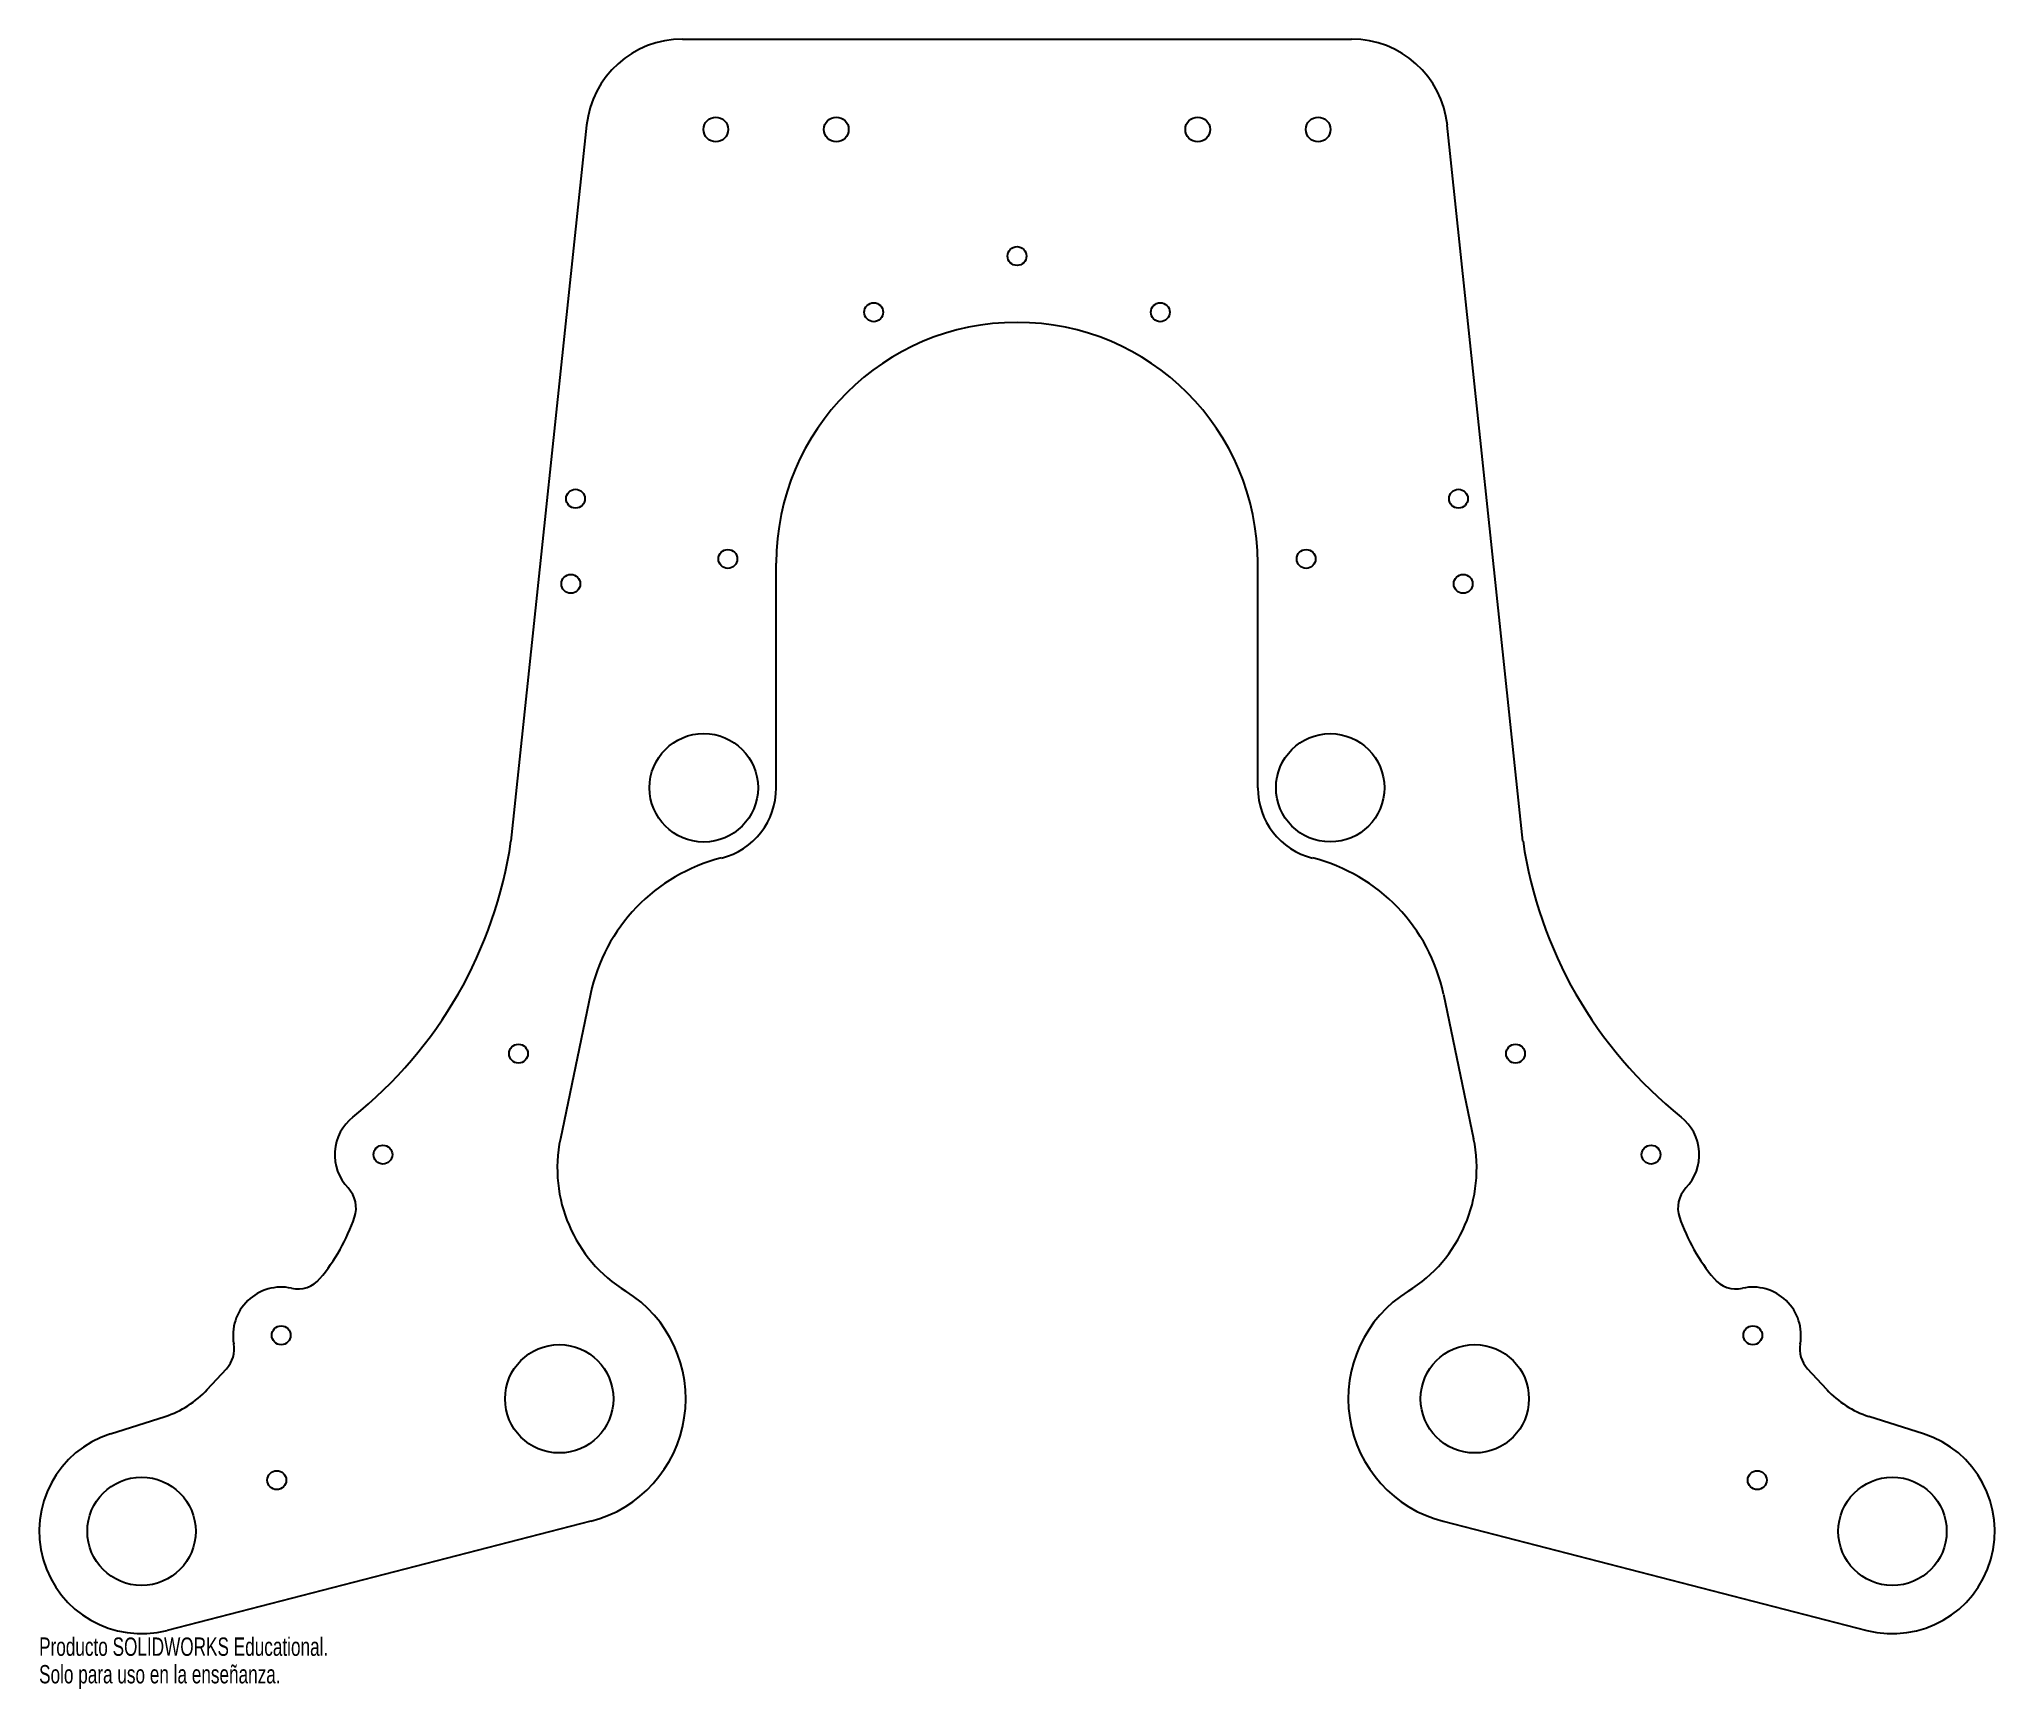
# Model space of a CAD drawing. Header units: inches. Extents: x -10.1 to 10.1, y -11.7 to 5.4.
import ezdxf

# ---------------------------------------------------------------- set-up
doc = ezdxf.new("R2010")
doc.units = ezdxf.units.IN
doc.header["$MEASUREMENT"] = 0
doc.styles.add('SLDTEXTSTYLE0', font='TXT', dxfattribs={"width": 0.7})

msp = doc.modelspace()

# ---------------------------------------------------------------- linework, layer by layer
at = {"color": 7, "linetype": 'Continuous', "lineweight": 25}
for p, q in [((-3.471, 5.438), (3.471, 5.438)), ((-5.25, -2.887), (-4.465, 4.543)), ((5.25, -2.887), (4.465, 4.543)), ((-2.498, -2.332), (-2.498, 0)), ((2.498, -2.332), (2.498, 0)), ((-4.425, -4.474), (-4.738, -5.974)), ((4.425, -4.474), (4.738, -5.974)), ((-8.402, -8.576), (-8.203, -8.361)), ((8.402, -8.576), (8.203, -8.361)), ((-9.406, -9.035), (-8.838, -8.855)), ((9.406, -9.035), (8.838, -8.855)), ((-4.423, -9.944), (-8.819, -11.076)), ((4.423, -9.944), (8.819, -11.076))]:
    msp.add_line(p, q, dxfattribs=at)
for centre, radius in [((-3.125, 4.5), 0.128), ((-1.875, 4.5), 0.128), ((1.875, 4.5), 0.128), ((3.125, 4.5), 0.128), ((0, 3.186), 0.098), ((-1.487, 2.603), 0.098), ((1.487, 2.603), 0.098), ((-4.581, 0.668), 0.098), ((4.581, 0.668), 0.098), ((-3, 0.043), 0.098), ((3, 0.043), 0.098), ((-4.63, -0.216), 0.098), ((4.63, -0.216), 0.098), ((-3.25, -2.332), 0.563), ((3.25, -2.332), 0.562), ((-5.173, -5.091), 0.098), ((5.173, -5.091), 0.098), ((-6.579, -6.139), 0.098), ((6.579, -6.139), 0.098), ((-7.635, -8.014), 0.098), ((-4.75, -8.673), 0.562), ((4.75, -8.673), 0.562), ((7.635, -8.014), 0.098), ((-9.084, -10.048), 0.562), ((-7.681, -9.517), 0.098), ((7.681, -9.517), 0.098), ((9.084, -10.048), 0.562)]:
    msp.add_circle(centre, radius, dxfattribs=at)
for centre, radius, start, end in [((-3.471, 4.438), 1, 90, 173.9685), ((3.471, 4.438), 1, 6.0315, 89.972), ((0, 0), 2.498, 0, 180), ((-3.25, -2.332), 0.752, 284.0964, 0), ((3.25, -2.332), 0.752, 180, 255.9036), ((-9.703, -2.235), 4.5, 308.6564, 351.6694), ((9.703, -2.235), 4.5, 188.3306, 231.3436), ((-2.617, -4.852), 1.847, 104.0964, 168.1793), ((2.617, -4.852), 1.847, 11.8207, 75.9036), ((-6.579, -6.139), 0.5, 128.6564, 223.6549), ((6.579, -6.139), 0.5, 316.3451, 51.3436), ((-3.27, -6.281), 1.5, 168.1793, 238.2565), ((3.27, -6.281), 1.5, 301.7435, 11.8207), ((-7.158, -6.692), 0.3, 341.1359, 43.6549), ((7.158, -6.692), 0.3, 136.3451, 198.8641), ((-8.767, -6.142), 2, 320.0753, 341.1359), ((8.767, -6.142), 2, 198.8641, 219.9247), ((-7.463, -7.233), 0.3, 257.5563, 320.0753), ((7.463, -7.233), 0.3, 219.9247, 282.4437), ((-7.635, -8.014), 0.5, 77.5563, 190.2575), ((-4.75, -8.673), 1.313, 284.449, 58.2565), ((4.75, -8.673), 1.313, 121.7435, 255.551), ((7.635, -8.014), 0.5, 349.7425, 102.4437), ((-8.423, -8.157), 0.3, 317.1482, 10.2575), ((8.423, -8.157), 0.3, 169.7425, 222.8518), ((-9.141, -7.902), 1, 287.6007, 317.5946), ((9.141, -7.902), 1, 222.4054, 252.3993), ((-9.084, -10.048), 1.062, 107.6007, 284.449), ((9.084, -10.048), 1.062, 255.551, 72.3993)]:
    msp.add_arc(centre, radius, start, end, dxfattribs=at)

# ---------------------------------------------------------------- texts
at = {"color": 7, "linetype": 'Continuous', "char_height": 0.1903, "attachment_point": 1, "style": 'SLDTEXTSTYLE0'}
for s, insert in [('Producto SOLIDWORKS Educational.', (-10.147, -11.15)), ('Solo para uso en la enseñanza.', (-10.147, -11.436))]:
    msp.add_mtext(s, dxfattribs=dict(at, insert=insert))

doc.saveas('drawing.dxf')
